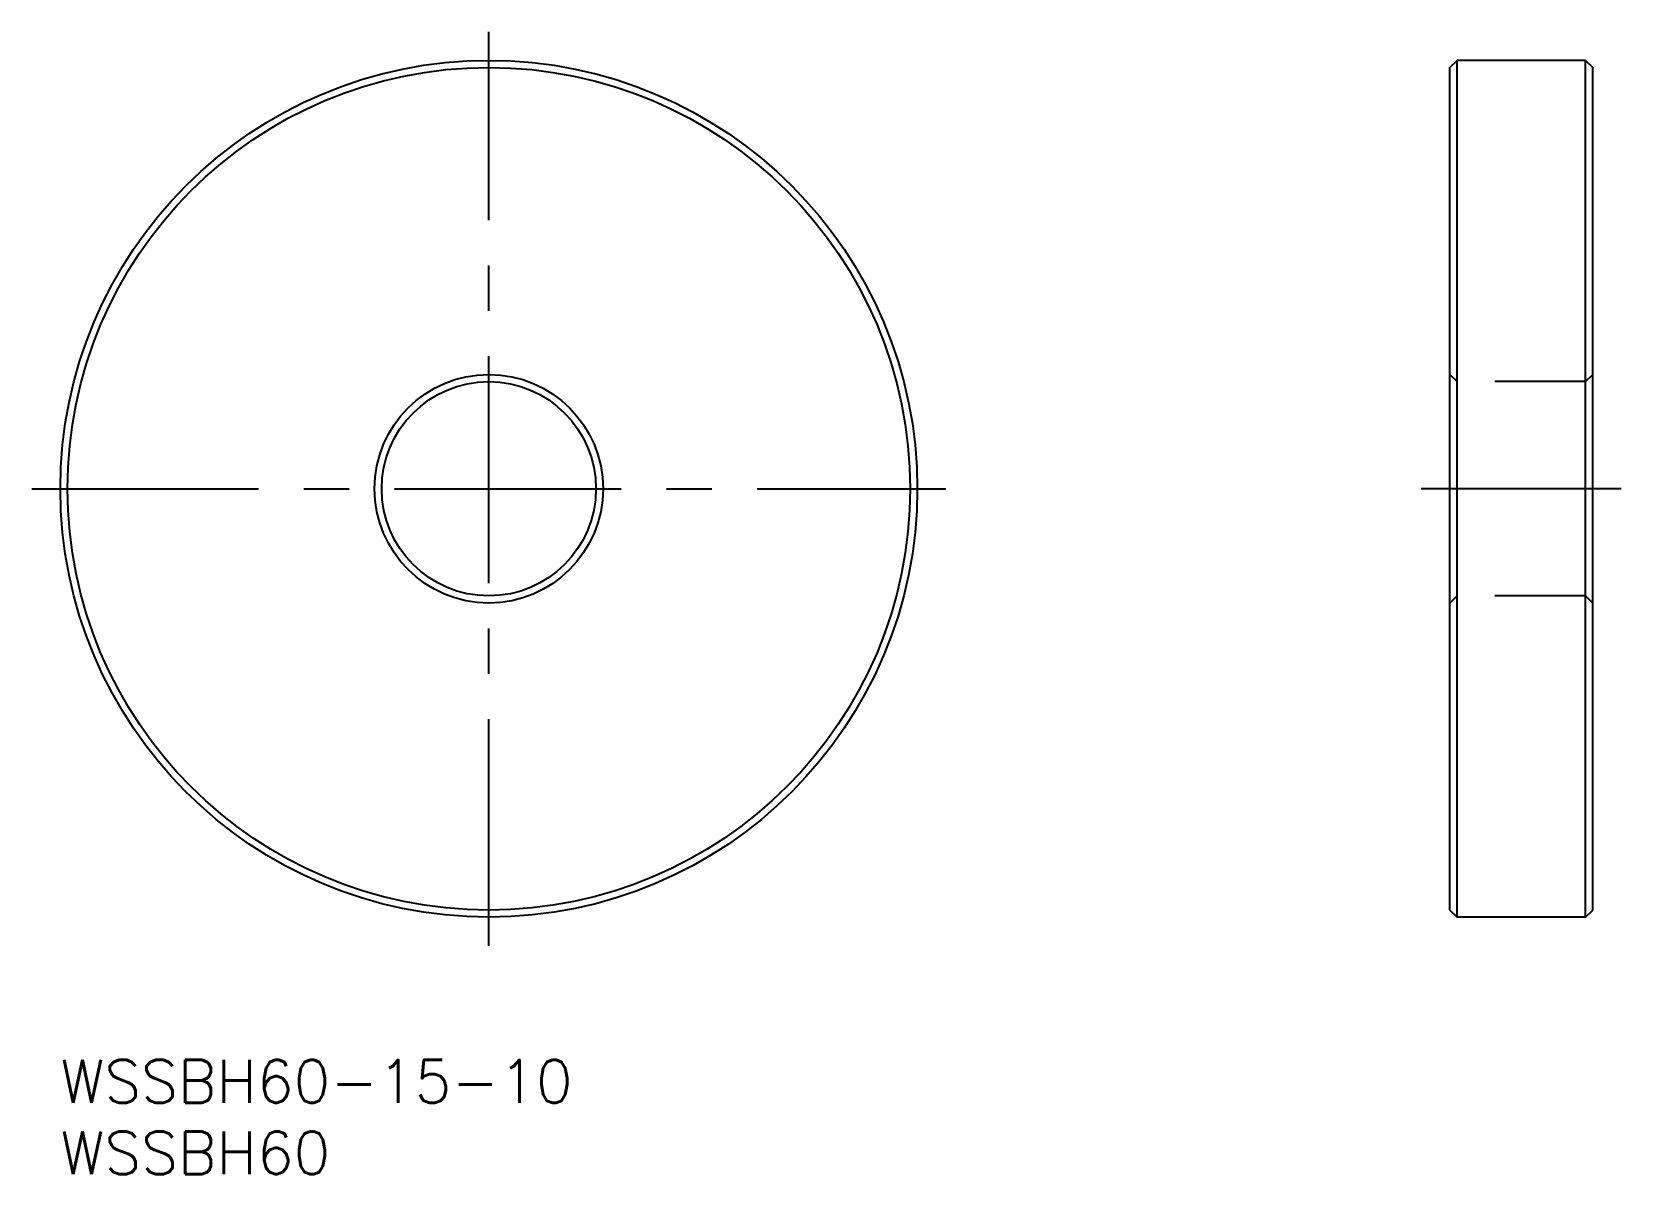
# Model space of a CAD drawing. Extents: x -2 to 109, y -8 to 72.
import ezdxf

# ---------------------------------------------------------------- set-up
doc = ezdxf.new("R2010")
doc.units = 0
doc.header["$LTSCALE"] = 0.5
doc.linetypes.add('CENTER', pattern=[50.8, 31.75, -6.35, 6.35, -6.35])
doc.linetypes.add('DASHED', pattern=[19.05, 12.7, -6.35])
for name, color, linetype in [('MSM_CENTER', 1, 'CENTER'), ('MSM_CONTINUOUS', 7, 'CONTINUOUS'), ('MSM_DASHED', 4, 'DASHED'), ('MSM_PART_NUMBER', 7, 'CONTINUOUS')]:
    doc.layers.add(name, color=color, linetype=linetype)
doc.styles.get("Standard").update_dxf_attribs({"font": 'txt.shx', "height": 3, "bigfont": 'bigfont.shx'})

# ---------------------------------------------------------------- blocks, each defined once
blk = doc.blocks.new('*U12')
at = {"layer": 'MSM_PART_NUMBER'}
blk.add_text('WSSBH60-15-10', height=3, dxfattribs=at).set_placement((0, -3))
blk = doc.blocks.new('*U13')
at = {"layer": 'MSM_PART_NUMBER'}
blk.add_text('WSSBH60', height=3, dxfattribs=at).set_placement((0, -8))

msp = doc.modelspace()

# ---------------------------------------------------------------- linework, layer by layer
at = {"layer": 'MSM_CENTER'}
for p, q in [((30, 8), (30, 72)), ((-2, 40), (62, 40)), ((109.29, 40), (95.29, 40))]:
    msp.add_line(p, q, dxfattribs=at)
at = {"layer": 'MSM_CONTINUOUS'}
for p, q in [((97.29, 69.5), (97.79, 70)), ((97.29, 10.5), (97.29, 69.5)), ((97.79, 10), (97.79, 70)), ((106.79, 70), (97.79, 70)), ((106.79, 10), (106.79, 70)), ((106.79, 70), (107.29, 69.5)), ((107.29, 10.5), (107.29, 69.5)), ((97.29, 10.5), (97.79, 10)), ((106.79, 10), (107.29, 10.5)), ((106.79, 10), (97.79, 10))]:
    msp.add_line(p, q, dxfattribs=at)
for radius in [30, 29.5, 8, 7.5]:
    msp.add_circle((30, 40), radius, dxfattribs=at)
at = {"layer": 'MSM_DASHED'}
for p, q in [((97.29, 48), (97.79, 47.5)), ((106.79, 47.5), (107.29, 48)), ((106.79, 47.5), (97.79, 47.5)), ((97.29, 32), (97.79, 32.5)), ((106.79, 32.5), (97.79, 32.5)), ((106.79, 32.5), (107.29, 32))]:
    msp.add_line(p, q, dxfattribs=at)

# ---------------------------------------------------------------- block references
at = {"layer": 'MSM_CONTINUOUS'}
for name in ['*U12', '*U13']:
    msp.add_blockref(name, (0, 0), dxfattribs=at)

doc.saveas('drawing.dxf')
